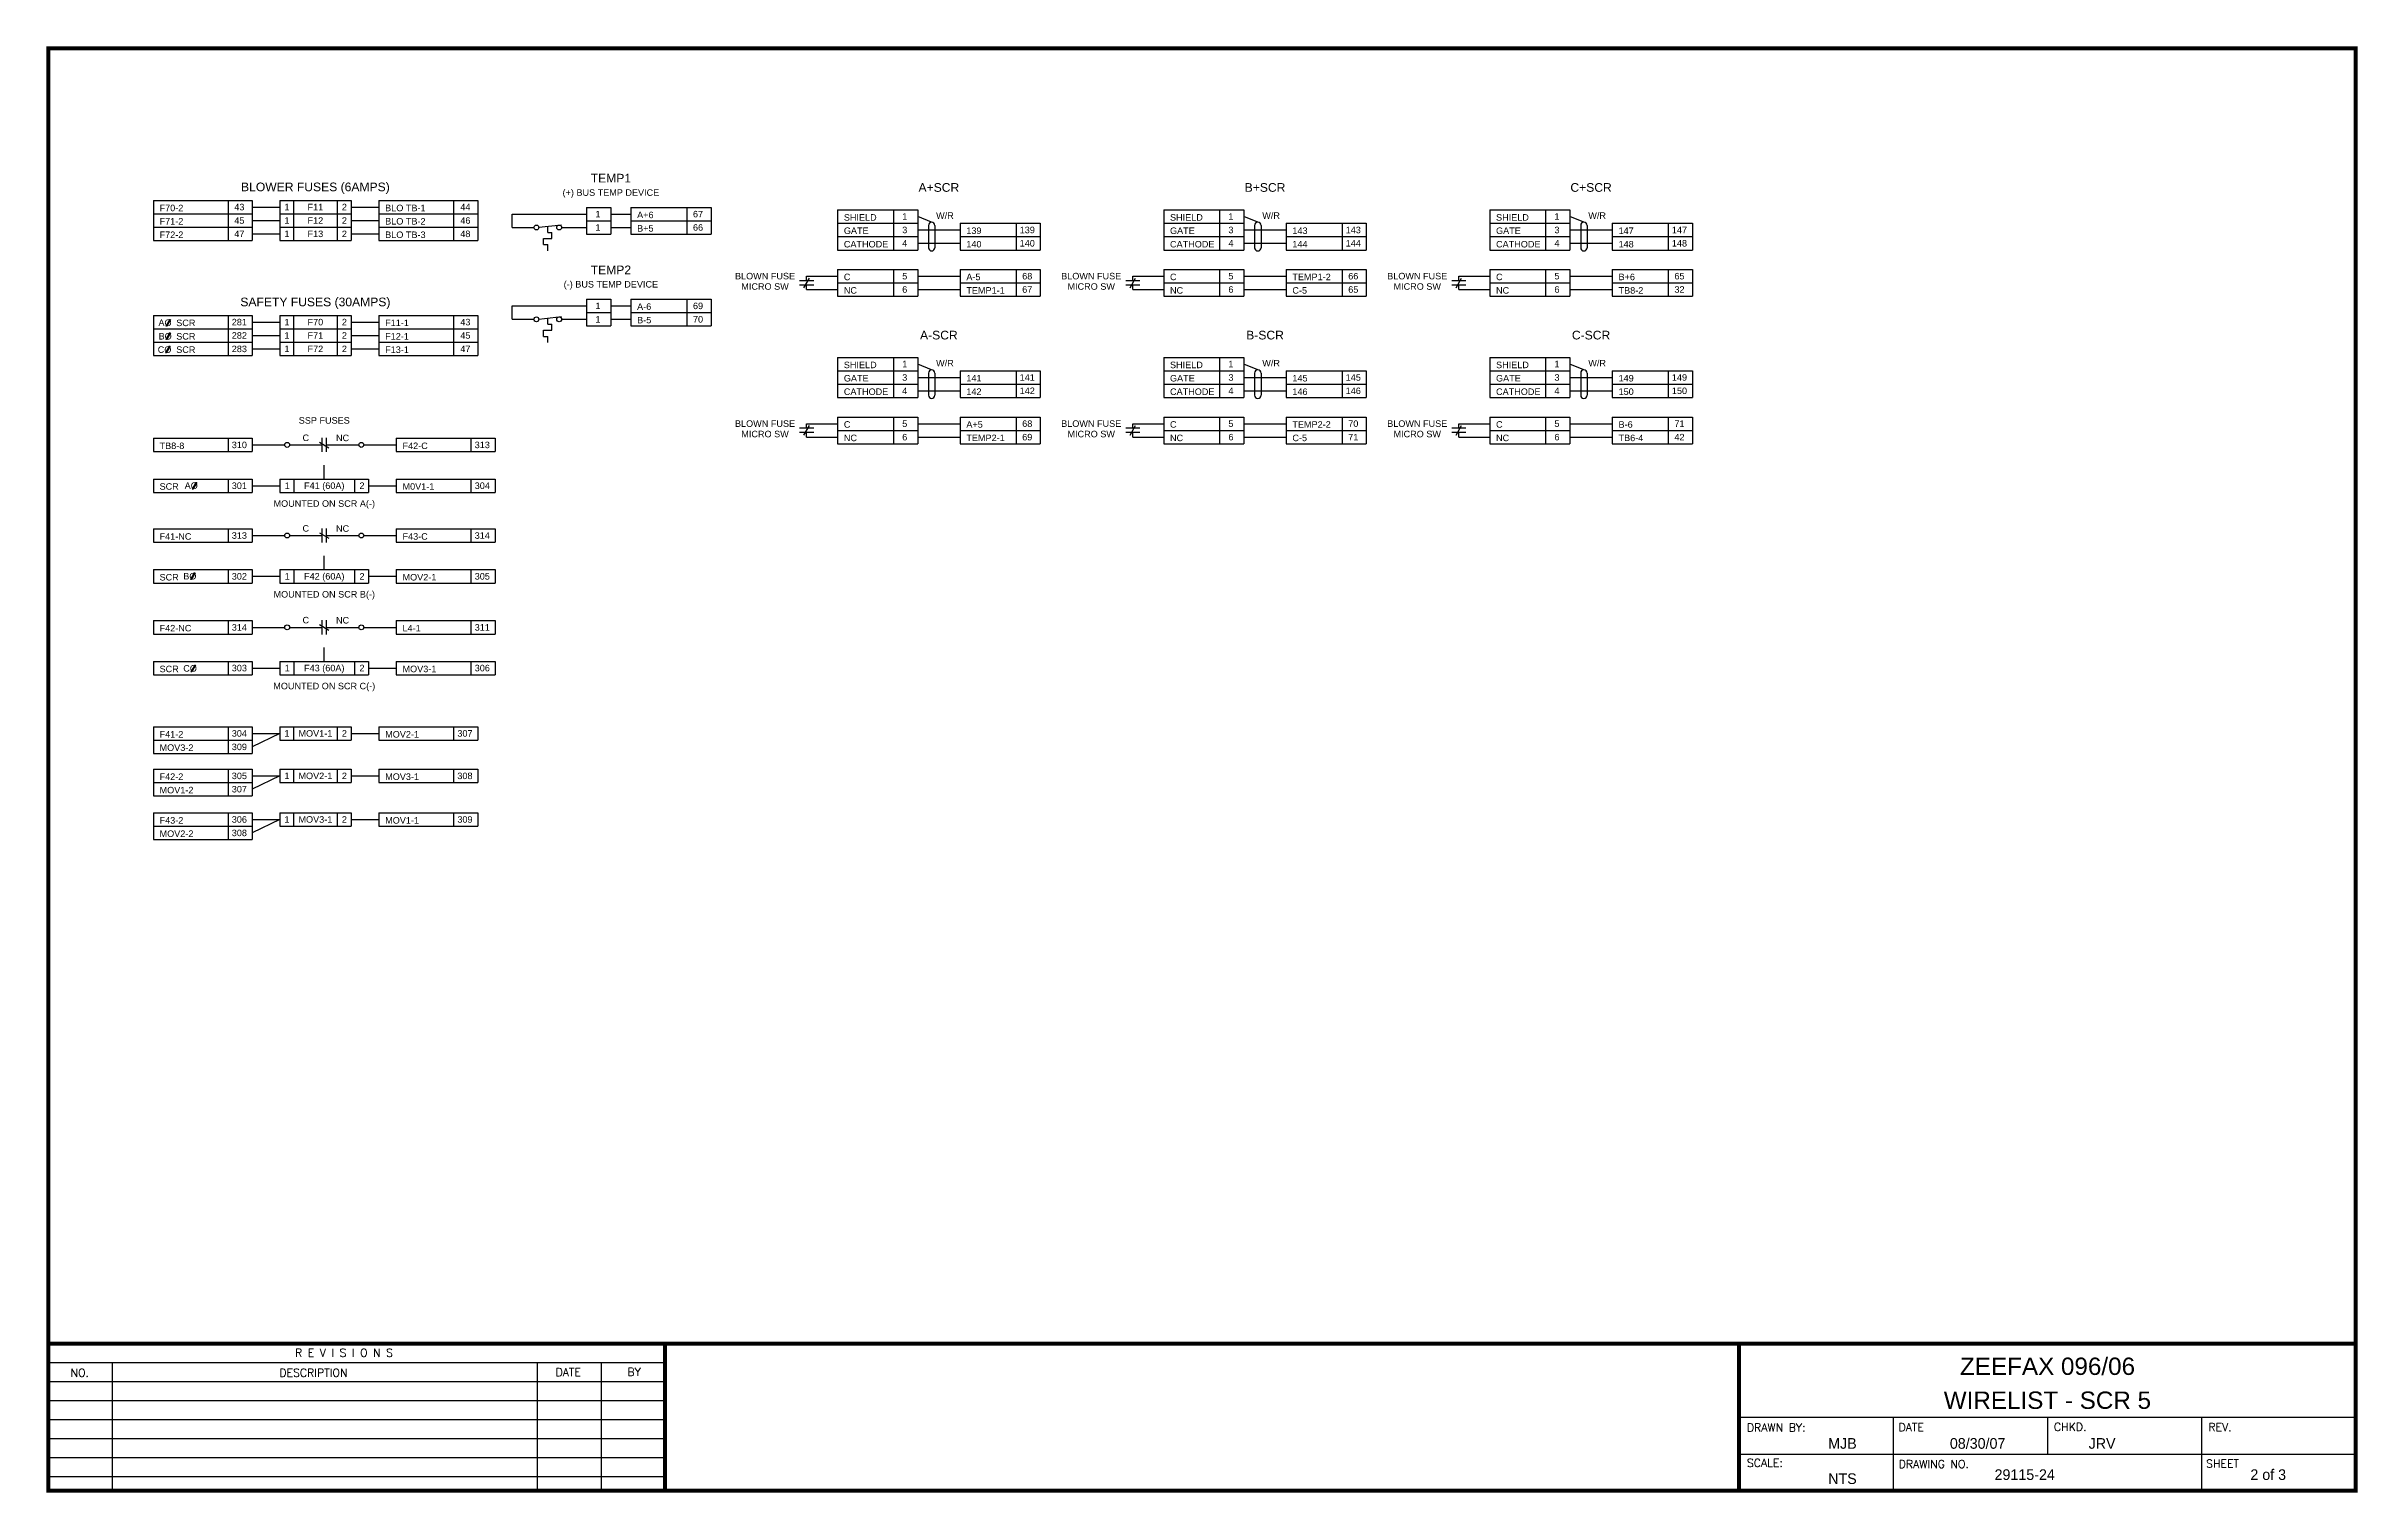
# Model space of a CAD drawing. Extents: x 1.8 to 18.5, y -1.9 to 8.5.
import ezdxf
from ezdxf.enums import TextEntityAlignment as Align

# ---------------------------------------------------------------- set-up
doc = ezdxf.new("R2010")
doc.units = 0
doc.header["$MEASUREMENT"] = 0
doc.linetypes.add('DASHED2', pattern=[0.375, 0.25, -0.125])
doc.layers.get('0').update_dxf_attribs({"linetype": 'CONTINUOUS'})
doc.layers.add('DRAWING', color=7, linetype='CONTINUOUS')
doc.styles.add('A1', font='A1.shx')
doc.styles.add('ROMAND', font='ROMAND.shx')
doc.styles.get("Standard").update_dxf_attribs({"font": 'ARIAL.TTF'})

# ---------------------------------------------------------------- blocks, each defined once
blk = doc.blocks.new('B_phase')
h = blk.add_hatch(color=256)
h.paths.add_polyline_path([(0.094, -0.031), (0.101, -0.031), (0.139, 0.033), (0.131, 0.033)], flags=16)
h.paths.add_polyline_path([(0.01, -0.048), (0.158, -0.048), (0.158, 0.049), (0.01, 0.049)], flags=9)
for p, q in [((0.131, 0.033), (0.094, -0.031)), ((0.139, 0.033), (0.101, -0.031)), ((0.131, 0.033), (0.139, 0.033)), ((0.101, -0.031), (0.094, -0.031))]:
    blk.add_line(p, q)
blk.add_text('BO', height=0.0625).set_placement((0.025, -0.03))
blk = doc.blocks.new('C_phase')
h = blk.add_hatch(color=256)
h.paths.add_polyline_path([(0.099, -0.026), (0.107, -0.026), (0.144, 0.038), (0.136, 0.038)], flags=16)
h.paths.add_polyline_path([(0.013, -0.043), (0.168, -0.043), (0.168, 0.054), (0.013, 0.054)], flags=9)
for p, q in [((0.136, 0.038), (0.099, -0.026)), ((0.144, 0.038), (0.107, -0.026)), ((0.136, 0.038), (0.144, 0.038)), ((0.107, -0.026), (0.099, -0.026))]:
    blk.add_line(p, q)
blk.add_text('CO', height=0.0625).set_placement((0.025, -0.025))
blk = doc.blocks.new('A_phase')
h = blk.add_hatch(color=256)
h.paths.add_polyline_path([(0.1, -0.033), (0.108, -0.033), (0.145, 0.031), (0.137, 0.031)], flags=16)
h.paths.add_polyline_path([(0.01, -0.05), (0.165, -0.05), (0.165, 0.047), (0.01, 0.047)], flags=9)
for p, q in [((0.137, 0.031), (0.1, -0.033)), ((0.145, 0.031), (0.108, -0.033)), ((0.137, 0.031), (0.145, 0.031)), ((0.108, -0.033), (0.1, -0.033))]:
    blk.add_line(p, q)
blk.add_text('AO', height=0.0625).set_placement((0.029, -0.032))
blk = doc.blocks.new('N_C_contact')
for p, q in [((0.051, 0.031), (-0.051, 0.031)), ((0.051, 0), (-0.051, 0)), ((-0.02, -0.019), (0.02, 0.05))]:
    blk.add_line(p, q)

msp = doc.modelspace()

# ---------------------------------------------------------------- linework, layer by layer
at = {"color": 7}
for p, q in [((1.823, -0.861), (1.823, -1.922)), ((1.823, -0.998), (6.269, -0.998)), ((2.284, -0.998), (2.284, -1.922)), ((5.347, -0.998), (5.347, -1.922)), ((5.808, -0.998), (5.808, -1.922)), ((1.823, -1.135), (6.269, -1.135)), ((1.823, -1.272), (6.269, -1.272)), ((1.823, -1.409), (6.269, -1.409)), ((14.01, -1.391), (18.456, -1.391)), ((15.122, -1.391), (15.122, -1.922)), ((16.233, -1.391), (16.233, -1.657)), ((17.344, -1.391), (17.344, -1.922)), ((1.823, -1.546), (6.269, -1.546)), ((14.01, -1.657), (18.456, -1.657)), ((1.823, -1.683), (6.269, -1.683)), ((1.823, -1.82), (6.269, -1.82))]:
    msp.add_line(p, q, dxfattribs=at)
at = {"color": 7, "const_width": 0.0288}
msp.add_lwpolyline([(18.456, -1.922), (18.456, 8.474), (1.823, 8.474), (1.823, -1.922)], close=True, dxfattribs=at)
for points in [[(1.823, -0.861), (18.456, -0.861)], [(6.269, -0.861), (6.269, -1.922)], [(14.01, -1.922), (14.01, -0.861)]]:
    msp.add_lwpolyline(points, dxfattribs=at)
at = {"layer": 'DRAWING', "color": 7}
for p, q in [((2.581, 7.377), (3.294, 7.377)), ((2.581, 7.377), (2.581, 7.087)), ((3.12, 7.377), (3.12, 7.087)), ((3.294, 7.377), (3.294, 7.087)), ((3.492, 7.377), (4.006, 7.377)), ((3.492, 7.377), (3.492, 7.087)), ((3.592, 7.377), (3.592, 7.087)), ((3.905, 7.377), (3.905, 7.087)), ((4.006, 7.377), (4.006, 7.087)), ((4.206, 7.377), (4.92, 7.377)), ((4.206, 7.377), (4.206, 7.087)), ((4.745, 7.377), (4.745, 7.087)), ((4.92, 7.377), (4.92, 7.087)), ((2.581, 7.281), (3.294, 7.281)), ((2.581, 7.184), (3.294, 7.184)), ((3.294, 7.329), (3.492, 7.329)), ((3.294, 7.232), (3.492, 7.232)), ((3.492, 7.281), (4.006, 7.281)), ((3.492, 7.184), (4.006, 7.184)), ((4.006, 7.329), (4.206, 7.329)), ((4.006, 7.232), (4.206, 7.232)), ((4.206, 7.281), (4.92, 7.281)), ((4.206, 7.184), (4.92, 7.184)), ((5.167, 7.278), (5.704, 7.278)), ((5.168, 7.182), (5.167, 7.278)), ((5.168, 7.182), (5.324, 7.182)), ((5.36, 7.183), (5.524, 7.201)), ((5.424, 7.146), (5.424, 7.19)), ((5.524, 7.182), (5.704, 7.182)), ((5.704, 7.326), (5.879, 7.326)), ((5.704, 7.326), (5.704, 7.133)), ((5.704, 7.23), (5.879, 7.23)), ((5.879, 7.326), (5.879, 7.133)), ((5.879, 7.278), (6.023, 7.278)), ((5.879, 7.182), (6.023, 7.182)), ((6.023, 7.326), (6.601, 7.326)), ((6.023, 7.326), (6.023, 7.133)), ((6.023, 7.23), (6.601, 7.23)), ((6.426, 7.326), (6.426, 7.133)), ((6.601, 7.326), (6.601, 7.133)), ((7.513, 7.309), (7.513, 7.019)), ((7.513, 7.309), (8.091, 7.309)), ((7.513, 7.213), (8.091, 7.213)), ((7.916, 7.309), (7.916, 7.019)), ((8.091, 7.309), (8.091, 7.019)), ((8.191, 7.219), (8.091, 7.261)), ((8.091, 7.164), (8.396, 7.164)), ((8.168, 7.196), (8.168, 7.036)), ((8.214, 7.196), (8.214, 7.036)), ((8.396, 7.213), (8.973, 7.213)), ((8.396, 7.213), (8.396, 7.019)), ((8.799, 7.213), (8.799, 7.019)), ((8.973, 7.213), (8.973, 7.019)), ((9.864, 7.309), (9.864, 7.019)), ((9.864, 7.309), (10.441, 7.309)), ((9.864, 7.213), (10.441, 7.213)), ((10.266, 7.309), (10.266, 7.019)), ((10.441, 7.309), (10.441, 7.019)), ((10.542, 7.219), (10.441, 7.261)), ((10.441, 7.164), (10.746, 7.164)), ((10.519, 7.196), (10.519, 7.036)), ((10.565, 7.196), (10.565, 7.036)), ((10.746, 7.213), (10.746, 7.019)), ((10.746, 7.213), (11.324, 7.213)), ((11.149, 7.213), (11.149, 7.019)), ((11.324, 7.213), (11.324, 7.019)), ((12.214, 7.309), (12.214, 7.019)), ((12.214, 7.309), (12.791, 7.309)), ((12.214, 7.213), (12.791, 7.213)), ((12.616, 7.309), (12.616, 7.019)), ((12.791, 7.309), (12.791, 7.019)), ((12.892, 7.219), (12.791, 7.261)), ((12.791, 7.164), (13.097, 7.164)), ((12.869, 7.196), (12.869, 7.036)), ((12.915, 7.196), (12.915, 7.036)), ((13.097, 7.213), (13.097, 7.019)), ((13.097, 7.213), (13.674, 7.213)), ((13.499, 7.213), (13.499, 7.019)), ((13.674, 7.213), (13.674, 7.019)), ((2.581, 7.087), (3.294, 7.087)), ((3.294, 7.136), (3.492, 7.136)), ((3.492, 7.087), (4.006, 7.087)), ((4.006, 7.136), (4.206, 7.136)), ((4.206, 7.087), (4.92, 7.087)), ((5.394, 7.102), (5.454, 7.102)), ((5.394, 7.058), (5.394, 7.102)), ((5.394, 7.058), (5.424, 7.058)), ((5.424, 7.146), (5.454, 7.146)), ((5.424, 7.014), (5.424, 7.058)), ((5.454, 7.102), (5.454, 7.146)), ((5.704, 7.133), (5.879, 7.133)), ((6.023, 7.133), (6.601, 7.133)), ((7.513, 7.116), (8.091, 7.116)), ((7.513, 7.019), (8.091, 7.019)), ((8.091, 7.068), (8.396, 7.068)), ((8.396, 7.116), (8.973, 7.116)), ((8.396, 7.019), (8.973, 7.019)), ((9.864, 7.116), (10.441, 7.116)), ((9.864, 7.019), (10.441, 7.019)), ((10.441, 7.068), (10.746, 7.068)), ((10.746, 7.116), (11.324, 7.116)), ((10.746, 7.019), (11.324, 7.019)), ((12.214, 7.116), (12.791, 7.116)), ((12.214, 7.019), (12.791, 7.019)), ((12.791, 7.068), (13.097, 7.068)), ((13.097, 7.116), (13.674, 7.116)), ((13.097, 7.019), (13.674, 7.019)), ((7.29, 6.831), (7.513, 6.831)), ((7.29, 6.798), (7.29, 6.831)), ((7.513, 6.879), (8.091, 6.879)), ((7.513, 6.879), (7.513, 6.686)), ((7.916, 6.879), (7.916, 6.686)), ((8.091, 6.879), (8.091, 6.686)), ((8.091, 6.831), (8.396, 6.831)), ((8.396, 6.879), (8.973, 6.879)), ((8.396, 6.879), (8.396, 6.686)), ((8.799, 6.879), (8.799, 6.686)), ((8.973, 6.879), (8.973, 6.686)), ((9.641, 6.831), (9.864, 6.831)), ((9.641, 6.798), (9.641, 6.831)), ((9.864, 6.879), (10.441, 6.879)), ((9.864, 6.879), (9.864, 6.686)), ((10.266, 6.879), (10.266, 6.686)), ((10.441, 6.879), (10.441, 6.686)), ((10.441, 6.831), (10.746, 6.831)), ((10.746, 6.879), (11.324, 6.879)), ((10.746, 6.879), (10.746, 6.686)), ((11.149, 6.879), (11.149, 6.686)), ((11.324, 6.879), (11.324, 6.686)), ((11.991, 6.831), (12.214, 6.831)), ((11.991, 6.798), (11.991, 6.831)), ((12.214, 6.879), (12.791, 6.879)), ((12.214, 6.879), (12.214, 6.686)), ((12.616, 6.879), (12.616, 6.686)), ((12.791, 6.879), (12.791, 6.686)), ((12.791, 6.831), (13.097, 6.831)), ((13.097, 6.879), (13.674, 6.879)), ((13.097, 6.879), (13.097, 6.686)), ((13.499, 6.879), (13.499, 6.686)), ((13.674, 6.879), (13.674, 6.686)), ((5.704, 6.665), (5.879, 6.665)), ((5.704, 6.665), (5.704, 6.472)), ((5.879, 6.665), (5.879, 6.472)), ((6.023, 6.665), (6.601, 6.665)), ((6.023, 6.665), (6.023, 6.472)), ((6.426, 6.665), (6.426, 6.472)), ((6.601, 6.665), (6.601, 6.472)), ((7.29, 6.735), (7.29, 6.767)), ((7.29, 6.735), (7.513, 6.735)), ((7.513, 6.783), (8.091, 6.783)), ((7.513, 6.686), (8.091, 6.686)), ((8.091, 6.735), (8.396, 6.735)), ((8.396, 6.783), (8.973, 6.783)), ((8.396, 6.686), (8.973, 6.686)), ((9.641, 6.735), (9.641, 6.767)), ((9.641, 6.735), (9.864, 6.735)), ((9.864, 6.783), (10.441, 6.783)), ((9.864, 6.686), (10.441, 6.686)), ((10.441, 6.735), (10.746, 6.735)), ((10.746, 6.783), (11.324, 6.783)), ((10.746, 6.686), (11.324, 6.686)), ((11.991, 6.735), (11.991, 6.767)), ((11.991, 6.735), (12.214, 6.735)), ((12.214, 6.783), (12.791, 6.783)), ((12.214, 6.686), (12.791, 6.686)), ((12.791, 6.735), (13.097, 6.735)), ((13.097, 6.783), (13.674, 6.783)), ((13.097, 6.686), (13.674, 6.686)), ((2.581, 6.548), (3.294, 6.548)), ((2.581, 6.548), (2.581, 6.259)), ((3.12, 6.548), (3.12, 6.259)), ((3.294, 6.548), (3.294, 6.259)), ((3.294, 6.5), (3.492, 6.5)), ((3.492, 6.548), (4.006, 6.548)), ((3.492, 6.548), (3.492, 6.259)), ((3.592, 6.548), (3.592, 6.259)), ((3.905, 6.548), (3.905, 6.259)), ((4.006, 6.548), (4.006, 6.259)), ((4.006, 6.5), (4.206, 6.5)), ((4.206, 6.548), (4.92, 6.548)), ((4.206, 6.548), (4.206, 6.259)), ((4.745, 6.548), (4.745, 6.259)), ((4.92, 6.548), (4.92, 6.259)), ((5.167, 6.617), (5.704, 6.617)), ((5.168, 6.52), (5.167, 6.617)), ((5.168, 6.52), (5.324, 6.52)), ((5.36, 6.522), (5.524, 6.54)), ((5.424, 6.485), (5.424, 6.529)), ((5.524, 6.52), (5.704, 6.52)), ((5.704, 6.569), (5.879, 6.569)), ((5.879, 6.617), (6.023, 6.617)), ((5.879, 6.52), (6.023, 6.52)), ((6.023, 6.569), (6.601, 6.569)), ((2.581, 6.452), (3.294, 6.452)), ((2.581, 6.355), (3.294, 6.355)), ((3.294, 6.404), (3.492, 6.404)), ((3.492, 6.452), (4.006, 6.452)), ((3.492, 6.355), (4.006, 6.355)), ((4.006, 6.404), (4.206, 6.404)), ((4.206, 6.452), (4.92, 6.452)), ((4.206, 6.355), (4.92, 6.355)), ((5.394, 6.397), (5.394, 6.441)), ((5.394, 6.441), (5.454, 6.441)), ((5.394, 6.397), (5.424, 6.397)), ((5.424, 6.485), (5.454, 6.485)), ((5.424, 6.353), (5.424, 6.397)), ((5.454, 6.441), (5.454, 6.485)), ((5.704, 6.472), (5.879, 6.472)), ((6.023, 6.472), (6.601, 6.472)), ((2.581, 6.259), (3.294, 6.259)), ((3.294, 6.307), (3.492, 6.307)), ((3.492, 6.259), (4.006, 6.259)), ((4.006, 6.307), (4.206, 6.307)), ((4.206, 6.259), (4.92, 6.259)), ((7.513, 6.246), (7.513, 5.956)), ((7.513, 6.246), (8.091, 6.246)), ((7.916, 6.246), (7.916, 5.956)), ((8.091, 6.246), (8.091, 5.956)), ((8.191, 6.156), (8.091, 6.198)), ((9.864, 6.246), (9.864, 5.956)), ((9.864, 6.246), (10.441, 6.246)), ((10.266, 6.246), (10.266, 5.956)), ((10.441, 6.246), (10.441, 5.956)), ((10.542, 6.156), (10.441, 6.198)), ((12.214, 6.246), (12.791, 6.246)), ((12.214, 6.246), (12.214, 5.956)), ((12.616, 6.246), (12.616, 5.956)), ((12.791, 6.246), (12.791, 5.956)), ((12.892, 6.156), (12.791, 6.198)), ((7.513, 6.149), (8.091, 6.149)), ((7.513, 6.053), (8.091, 6.053)), ((8.091, 6.101), (8.396, 6.101)), ((8.091, 6.005), (8.396, 6.005)), ((8.168, 6.133), (8.168, 5.973)), ((8.214, 6.133), (8.214, 5.973)), ((8.396, 6.149), (8.973, 6.149)), ((8.396, 6.149), (8.396, 5.956)), ((8.396, 6.053), (8.973, 6.053)), ((8.799, 6.149), (8.799, 5.956)), ((8.973, 6.149), (8.973, 5.956)), ((9.864, 6.149), (10.441, 6.149)), ((9.864, 6.053), (10.441, 6.053)), ((10.441, 6.101), (10.746, 6.101)), ((10.441, 6.005), (10.746, 6.005)), ((10.519, 6.133), (10.519, 5.973)), ((10.565, 6.133), (10.565, 5.973)), ((10.746, 6.149), (11.324, 6.149)), ((10.746, 6.149), (10.746, 5.956)), ((10.746, 6.053), (11.324, 6.053)), ((11.149, 6.149), (11.149, 5.956)), ((11.324, 6.149), (11.324, 5.956)), ((12.214, 6.149), (12.791, 6.149)), ((12.214, 6.053), (12.791, 6.053)), ((12.791, 6.101), (13.097, 6.101)), ((12.791, 6.005), (13.097, 6.005)), ((12.869, 6.133), (12.869, 5.973)), ((12.915, 6.133), (12.915, 5.973)), ((13.097, 6.149), (13.674, 6.149)), ((13.097, 6.149), (13.097, 5.956)), ((13.097, 6.053), (13.674, 6.053)), ((13.499, 6.149), (13.499, 5.956)), ((13.674, 6.149), (13.674, 5.956)), ((7.513, 5.956), (8.091, 5.956)), ((8.396, 5.956), (8.973, 5.956)), ((9.864, 5.956), (10.441, 5.956)), ((10.746, 5.956), (11.324, 5.956)), ((12.214, 5.956), (12.791, 5.956)), ((13.097, 5.956), (13.674, 5.956)), ((7.29, 5.768), (7.513, 5.768)), ((7.29, 5.735), (7.29, 5.768)), ((7.29, 5.671), (7.29, 5.704)), ((7.29, 5.671), (7.513, 5.671)), ((7.513, 5.816), (8.091, 5.816)), ((7.513, 5.816), (7.513, 5.623)), ((7.513, 5.72), (8.091, 5.72)), ((7.916, 5.816), (7.916, 5.623)), ((8.091, 5.816), (8.091, 5.623)), ((8.091, 5.768), (8.396, 5.768)), ((8.091, 5.671), (8.396, 5.671)), ((8.396, 5.816), (8.973, 5.816)), ((8.396, 5.816), (8.396, 5.623)), ((8.396, 5.72), (8.973, 5.72)), ((8.799, 5.816), (8.799, 5.623)), ((8.973, 5.816), (8.973, 5.623)), ((9.641, 5.768), (9.864, 5.768)), ((9.641, 5.735), (9.641, 5.768)), ((9.641, 5.671), (9.641, 5.704)), ((9.641, 5.671), (9.864, 5.671)), ((9.864, 5.816), (9.864, 5.623)), ((9.864, 5.816), (10.441, 5.816)), ((9.864, 5.72), (10.441, 5.72)), ((10.266, 5.816), (10.266, 5.623)), ((10.441, 5.816), (10.441, 5.623)), ((10.441, 5.768), (10.746, 5.768)), ((10.441, 5.671), (10.746, 5.671)), ((10.746, 5.816), (11.324, 5.816)), ((10.746, 5.816), (10.746, 5.623)), ((10.746, 5.72), (11.324, 5.72)), ((11.149, 5.816), (11.149, 5.623)), ((11.324, 5.816), (11.324, 5.623)), ((11.991, 5.768), (12.214, 5.768)), ((11.991, 5.735), (11.991, 5.768)), ((11.991, 5.671), (11.991, 5.704)), ((11.991, 5.671), (12.214, 5.671)), ((12.214, 5.816), (12.791, 5.816)), ((12.214, 5.816), (12.214, 5.623)), ((12.214, 5.72), (12.791, 5.72)), ((12.616, 5.816), (12.616, 5.623)), ((12.791, 5.816), (12.791, 5.623)), ((12.791, 5.768), (13.097, 5.768)), ((12.791, 5.671), (13.097, 5.671)), ((13.097, 5.816), (13.097, 5.623)), ((13.097, 5.816), (13.674, 5.816)), ((13.097, 5.72), (13.674, 5.72)), ((13.499, 5.816), (13.499, 5.623)), ((13.674, 5.816), (13.674, 5.623)), ((2.581, 5.663), (3.294, 5.663)), ((2.581, 5.663), (2.581, 5.567)), ((2.581, 5.567), (3.294, 5.567)), ((3.12, 5.663), (3.12, 5.567)), ((3.294, 5.663), (3.294, 5.567)), ((3.294, 5.615), (3.528, 5.615)), ((3.563, 5.615), (3.797, 5.615)), ((3.829, 5.615), (4.062, 5.615)), ((4.098, 5.615), (4.331, 5.615)), ((4.331, 5.663), (5.045, 5.663)), ((4.331, 5.663), (4.331, 5.567)), ((4.331, 5.567), (5.045, 5.567)), ((4.87, 5.663), (4.87, 5.567)), ((5.045, 5.663), (5.045, 5.567)), ((7.513, 5.623), (8.091, 5.623)), ((8.396, 5.623), (8.973, 5.623)), ((9.864, 5.623), (10.441, 5.623)), ((10.746, 5.623), (11.324, 5.623)), ((12.214, 5.623), (12.791, 5.623)), ((13.097, 5.623), (13.674, 5.623)), ((2.581, 5.369), (3.294, 5.369)), ((2.581, 5.369), (2.581, 5.273)), ((3.12, 5.369), (3.12, 5.273)), ((3.294, 5.369), (3.294, 5.273)), ((3.493, 5.369), (4.133, 5.369)), ((3.493, 5.369), (3.493, 5.273)), ((3.594, 5.369), (3.594, 5.273)), ((4.032, 5.369), (4.032, 5.273)), ((4.133, 5.369), (4.133, 5.273)), ((4.331, 5.369), (5.045, 5.369)), ((4.331, 5.369), (4.331, 5.273)), ((4.87, 5.369), (4.87, 5.273)), ((5.045, 5.369), (5.045, 5.273)), ((2.581, 5.273), (3.294, 5.273)), ((3.294, 5.321), (3.493, 5.321)), ((3.493, 5.273), (4.133, 5.273)), ((4.133, 5.321), (4.331, 5.321)), ((4.331, 5.273), (5.045, 5.273)), ((2.581, 5.01), (3.294, 5.01)), ((2.581, 5.01), (2.581, 4.913)), ((3.12, 5.01), (3.12, 4.913)), ((3.294, 5.01), (3.294, 4.913)), ((4.331, 5.01), (5.045, 5.01)), ((4.331, 5.01), (4.331, 4.913)), ((4.87, 5.01), (4.87, 4.913)), ((5.045, 5.01), (5.045, 4.913)), ((2.581, 4.913), (3.294, 4.913)), ((3.294, 4.962), (3.528, 4.962)), ((3.563, 4.962), (3.797, 4.962)), ((3.829, 4.962), (4.062, 4.962)), ((4.098, 4.962), (4.331, 4.962)), ((4.331, 4.913), (5.045, 4.913)), ((2.581, 4.716), (3.294, 4.716)), ((2.581, 4.716), (2.581, 4.619)), ((3.12, 4.716), (3.12, 4.619)), ((3.294, 4.716), (3.294, 4.619)), ((3.294, 4.668), (3.493, 4.668)), ((3.493, 4.716), (4.133, 4.716)), ((3.493, 4.716), (3.493, 4.619)), ((3.594, 4.716), (3.594, 4.619)), ((4.032, 4.716), (4.032, 4.619)), ((4.133, 4.716), (4.133, 4.619)), ((4.133, 4.668), (4.331, 4.668)), ((4.331, 4.716), (5.045, 4.716)), ((4.331, 4.716), (4.331, 4.619)), ((4.87, 4.716), (4.87, 4.619)), ((5.045, 4.716), (5.045, 4.619)), ((2.581, 4.619), (3.294, 4.619)), ((3.493, 4.619), (4.133, 4.619)), ((4.331, 4.619), (5.045, 4.619)), ((2.581, 4.349), (3.294, 4.349)), ((2.581, 4.349), (2.581, 4.252)), ((3.12, 4.349), (3.12, 4.252)), ((3.294, 4.349), (3.294, 4.252)), ((4.331, 4.349), (5.045, 4.349)), ((4.331, 4.349), (4.331, 4.252)), ((4.87, 4.349), (4.87, 4.252)), ((5.045, 4.349), (5.045, 4.252)), ((2.581, 4.252), (3.294, 4.252)), ((3.294, 4.3), (3.528, 4.3)), ((3.563, 4.3), (3.797, 4.3)), ((3.829, 4.3), (4.062, 4.3)), ((4.098, 4.3), (4.331, 4.3)), ((4.331, 4.252), (5.045, 4.252)), ((2.581, 4.055), (3.294, 4.055)), ((2.581, 4.055), (2.581, 3.958)), ((3.12, 4.055), (3.12, 3.958)), ((3.294, 4.055), (3.294, 3.958)), ((3.294, 4.007), (3.493, 4.007)), ((3.493, 4.055), (4.133, 4.055)), ((3.493, 4.055), (3.493, 3.958)), ((3.594, 4.055), (3.594, 3.958)), ((4.032, 4.055), (4.032, 3.958)), ((4.133, 4.055), (4.133, 3.958)), ((4.133, 4.007), (4.331, 4.007)), ((4.331, 4.055), (5.045, 4.055)), ((4.331, 4.055), (4.331, 3.958)), ((4.87, 4.055), (4.87, 3.958)), ((5.045, 4.055), (5.045, 3.958)), ((2.581, 3.958), (3.294, 3.958)), ((3.493, 3.958), (4.133, 3.958)), ((4.331, 3.958), (5.045, 3.958)), ((2.581, 3.584), (3.294, 3.584)), ((2.581, 3.584), (2.581, 3.391)), ((3.12, 3.584), (3.12, 3.391)), ((3.294, 3.584), (3.294, 3.391)), ((3.492, 3.536), (3.294, 3.439)), ((3.294, 3.536), (3.492, 3.536)), ((3.492, 3.584), (4.006, 3.584)), ((3.492, 3.584), (3.492, 3.487)), ((3.592, 3.584), (3.592, 3.487)), ((3.905, 3.584), (3.905, 3.487)), ((4.006, 3.584), (4.006, 3.487)), ((4.006, 3.536), (4.206, 3.536)), ((4.206, 3.584), (4.92, 3.584)), ((4.206, 3.584), (4.206, 3.487)), ((4.745, 3.584), (4.745, 3.487)), ((4.92, 3.584), (4.92, 3.487)), ((2.581, 3.487), (3.294, 3.487)), ((2.581, 3.391), (3.294, 3.391)), ((3.492, 3.487), (4.006, 3.487)), ((4.206, 3.487), (4.92, 3.487)), ((2.581, 3.278), (3.294, 3.278)), ((2.581, 3.278), (2.581, 3.085)), ((2.581, 3.182), (3.294, 3.182)), ((3.12, 3.278), (3.12, 3.085)), ((3.294, 3.278), (3.294, 3.085)), ((3.294, 3.23), (3.492, 3.23)), ((3.492, 3.23), (3.294, 3.134)), ((3.492, 3.278), (4.006, 3.278)), ((3.492, 3.278), (3.492, 3.182)), ((3.492, 3.182), (4.006, 3.182)), ((3.592, 3.278), (3.592, 3.182)), ((3.905, 3.278), (3.905, 3.182)), ((4.006, 3.278), (4.006, 3.182)), ((4.006, 3.23), (4.206, 3.23)), ((4.206, 3.278), (4.92, 3.278)), ((4.206, 3.278), (4.206, 3.182)), ((4.206, 3.182), (4.92, 3.182)), ((4.745, 3.278), (4.745, 3.182)), ((4.92, 3.278), (4.92, 3.182)), ((2.581, 3.085), (3.294, 3.085)), ((2.581, 2.964), (3.294, 2.964)), ((2.581, 2.964), (2.581, 2.771)), ((2.581, 2.868), (3.294, 2.868)), ((3.12, 2.964), (3.12, 2.771)), ((3.294, 2.964), (3.294, 2.771)), ((3.492, 2.916), (3.294, 2.819)), ((3.294, 2.916), (3.492, 2.916)), ((3.492, 2.964), (3.492, 2.868)), ((3.492, 2.964), (4.006, 2.964)), ((3.492, 2.868), (4.006, 2.868)), ((3.592, 2.964), (3.592, 2.868)), ((3.905, 2.964), (3.905, 2.868)), ((4.006, 2.964), (4.006, 2.868)), ((4.006, 2.916), (4.206, 2.916)), ((4.206, 2.964), (4.92, 2.964)), ((4.206, 2.964), (4.206, 2.868)), ((4.206, 2.868), (4.92, 2.868)), ((4.745, 2.964), (4.745, 2.868)), ((4.92, 2.964), (4.92, 2.868)), ((2.581, 2.771), (3.294, 2.771))]:
    msp.add_line(p, q, dxfattribs=at)
at = {"layer": 'DRAWING', "color": 7, "linetype": 'DASHED2', "ltscale": 0.1875}
for p, q in [((3.813, 5.369), (3.813, 5.564)), ((3.813, 4.716), (3.813, 4.911)), ((3.813, 4.055), (3.813, 4.25))]:
    msp.add_line(p, q, dxfattribs=at)
at = {"layer": 'DRAWING', "color": 7}
for centre in [(5.342, 7.182), (5.506, 7.182), (5.342, 6.52), (5.506, 6.52), (3.546, 5.615), (4.08, 5.615), (3.546, 4.962), (4.08, 4.962), (3.546, 4.3), (4.08, 4.3)]:
    msp.add_circle(centre, 0.0176, dxfattribs=at)
for centre, start, end in [((8.191, 7.196), 0, 180), ((10.542, 7.196), 0, 180), ((12.892, 7.196), 0, 180), ((8.191, 7.036), 180, 0), ((10.542, 7.036), 180, 0), ((12.892, 7.036), 180, 0), ((8.191, 6.133), 0, 180), ((10.542, 6.133), 0, 180), ((12.892, 6.133), 0, 180), ((8.191, 5.973), 180, 0), ((10.542, 5.973), 180, 0), ((12.892, 5.973), 180, 0)]:
    msp.add_arc(centre, 0.0231, start, end, dxfattribs=at)

# ---------------------------------------------------------------- block references
for p in [(7.29, 6.767), (9.641, 6.767), (11.991, 6.767), (7.29, 5.704), (9.641, 5.704), (11.991, 5.704)]:
    msp.add_blockref('N_C_contact', p, dxfattribs=at)
at = {"layer": 'DRAWING', "color": 7, "xscale": 0.75, "yscale": 0.75, "zscale": 0.75}
for name, p in [('A_phase', (2.596, 6.496)), ('C_phase', (2.594, 6.297)), ('B_phase', (2.6, 6.397)), ('A_phase', (2.785, 5.322)), ('B_phase', (2.778, 4.668)), ('C_phase', (2.778, 4))]:
    msp.add_blockref(name, p, dxfattribs=at)
at = {"layer": 'DRAWING', "color": 7, "rotation": 270}
for p in [(3.797, 5.615), (3.797, 4.962), (3.797, 4.3)]:
    msp.add_blockref('N_C_contact', p, dxfattribs=at)

# ---------------------------------------------------------------- texts
at = {"color": 7}
for s, height, style, p in [('R E V I S I O N S', 0.05763, 'ROMAND', (3.602, -0.956)), ('NO.', 0.0576, 'ROMAND', (1.984, -1.1)), ('DESCRIPTION', 0.05763, 'ROMAND', (3.489, -1.1)), ('DATE', 0.0576, 'ROMAND', (5.48, -1.096)), ('BY', 0.0576, 'ROMAND', (5.998, -1.094)), ('DRAWN BY:', 0.0576, 'ROMAND', (14.067, -1.495)), ('DATE', 0.0576, 'ROMAND', (15.16, -1.493)), ('CHKD.', 0.0576, 'ROMAND', (16.28, -1.49)), ('REV.', 0.0576, 'ROMAND', (17.393, -1.492)), ('MJB', 0.0769, 'A1', (14.653, -1.619)), ('08/30/07', 0.0769, 'A1', (15.53, -1.619)), ('JRV', 0.0769, 'A1', (16.53, -1.619)), ('SCALE:', 0.0576, 'ROMAND', (14.067, -1.75)), ('NTS', 0.0769, 'A1', (14.653, -1.873)), ('DRAWING NO.', 0.05763, 'ROMAND', (15.161, -1.758)), ('29115-24', 0.0769, 'A1', (15.852, -1.844)), ('SHEET', 0.0576, 'ROMAND', (17.377, -1.755)), ('2 of 3', 0.0769, 'A1', (17.696, -1.844))]:
    msp.add_text(s, height=height, dxfattribs=dict(at, style=style)).set_placement(p)
at = {"layer": 'DRAWING', "color": 7}
for s, height, p in [('BLOWER FUSES (6AMPS)', 0.0625, (3.749, 7.443)), ('TEMP1', 0.0625, (5.879, 7.506)), ('A+SCR', 0.0625, (8.243, 7.439)), ('B+SCR', 0.0625, (10.594, 7.439)), ('C+SCR', 0.0625, (12.944, 7.439)), ('(+) BUS TEMP DEVICE', 0.04688, (5.879, 7.41)), ('TEMP2', 0.0625, (5.879, 6.845)), ('BLOWN FUSE', 0.0469, (6.99, 6.808)), ('BLOWN FUSE', 0.0469, (9.341, 6.808)), ('BLOWN FUSE', 0.0469, (11.691, 6.808)), ('SAFETY FUSES (30AMPS)', 0.0625, (3.749, 6.614)), ('(-) BUS TEMP DEVICE', 0.04688, (5.879, 6.749)), ('MICRO SW', 0.0469, (6.99, 6.733)), ('MICRO SW', 0.0469, (9.341, 6.733)), ('MICRO SW', 0.0469, (11.691, 6.733)), ('A-SCR', 0.0625, (8.243, 6.375)), ('B-SCR', 0.0625, (10.594, 6.375)), ('C-SCR', 0.0625, (12.944, 6.375)), ('SSP FUSES', 0.0469, (3.813, 5.768)), ('C', 0.0469, (3.68, 5.643)), ('NC', 0.0469, (3.945, 5.642)), ('BLOWN FUSE', 0.0469, (6.99, 5.745)), ('MICRO SW', 0.0469, (6.99, 5.67)), ('BLOWN FUSE', 0.0469, (9.341, 5.745)), ('MICRO SW', 0.0469, (9.341, 5.67)), ('BLOWN FUSE', 0.0469, (11.691, 5.745)), ('MICRO SW', 0.0469, (11.691, 5.67)), ('MOUNTED ON SCR A(-)', 0.04688, (3.813, 5.169)), ('C', 0.0469, (3.68, 4.99)), ('NC', 0.0469, (3.945, 4.989)), ('MOUNTED ON SCR B(-)', 0.04688, (3.813, 4.515)), ('C', 0.0469, (3.68, 4.329)), ('NC', 0.0469, (3.945, 4.328)), ('MOUNTED ON SCR C(-)', 0.04688, (3.813, 3.854))]:
    msp.add_text(s, height=height, dxfattribs=at).set_placement(p, align=Align.CENTER)
for s, p in [('F70-2', (2.626, 7.299)), ('BLO TB-1', (4.252, 7.299)), ('F71-2', (2.626, 7.203)), ('BLO TB-2', (4.252, 7.203)), ('A+6', (6.068, 7.249)), ('B+5', (6.068, 7.152)), ('SHIELD', (7.558, 7.231)), ('GATE', (7.558, 7.135)), ('W/R', (8.223, 7.244)), ('139', (8.441, 7.135)), ('SHIELD', (9.909, 7.231)), ('GATE', (9.909, 7.135)), ('W/R', (10.574, 7.244)), ('143', (10.791, 7.135)), ('SHIELD', (12.259, 7.231)), ('GATE', (12.259, 7.135)), ('W/R', (12.924, 7.244)), ('147', (13.142, 7.135)), ('F72-2', (2.626, 7.106)), ('BLO TB-3', (4.252, 7.106)), ('CATHODE', (7.558, 7.038)), ('140', (8.441, 7.038)), ('CATHODE', (9.909, 7.038)), ('144', (10.791, 7.038)), ('CATHODE', (12.259, 7.038)), ('148', (13.142, 7.038)), ('C', (7.558, 6.802)), ('A-5', (8.441, 6.802)), ('C', (9.909, 6.802)), ('TEMP1-2', (10.791, 6.802)), ('C', (12.259, 6.802)), ('B+6', (13.142, 6.802)), ('NC', (7.558, 6.705)), ('TEMP1-1', (8.441, 6.705)), ('NC', (9.909, 6.705)), ('C-5', (10.791, 6.705)), ('NC', (12.259, 6.705)), ('TB8-2', (13.142, 6.705)), ('SCR', (2.746, 6.471)), ('F11-1', (4.252, 6.471)), ('A-6', (6.068, 6.588)), ('B-5', (6.068, 6.491)), ('SCR', (2.746, 6.374)), ('F12-1', (4.252, 6.374)), ('SCR', (2.746, 6.278)), ('F13-1', (4.252, 6.278)), ('SHIELD', (7.558, 6.168)), ('W/R', (8.223, 6.181)), ('SHIELD', (9.909, 6.168)), ('W/R', (10.574, 6.181)), ('SHIELD', (12.259, 6.168)), ('W/R', (12.924, 6.181)), ('GATE', (7.558, 6.072)), ('CATHODE', (7.558, 5.975)), ('141', (8.441, 6.072)), ('142', (8.441, 5.975)), ('GATE', (9.909, 6.072)), ('CATHODE', (9.909, 5.975)), ('145', (10.791, 6.072)), ('146', (10.791, 5.975)), ('GATE', (12.259, 6.072)), ('CATHODE', (12.259, 5.975)), ('149', (13.142, 6.072)), ('150', (13.142, 5.975)), ('C', (7.558, 5.739)), ('NC', (7.558, 5.642)), ('A+5', (8.441, 5.739)), ('TEMP2-1', (8.441, 5.642)), ('C', (9.909, 5.739)), ('NC', (9.909, 5.642)), ('TEMP2-2', (10.791, 5.739)), ('C-5', (10.791, 5.642)), ('C', (12.259, 5.739)), ('NC', (12.259, 5.642)), ('TB6-4', (13.142, 5.642)), ('B-6', (13.142, 5.739)), ('TB8-8', (2.626, 5.585)), ('F42-C', (4.377, 5.585)), ('SCR', (2.626, 5.292)), ('M0V1-1', (4.377, 5.292)), ('F41-NC', (2.626, 4.932)), ('F43-C', (4.377, 4.932)), ('SCR', (2.626, 4.638)), ('MOV2-1', (4.377, 4.638)), ('F42-NC', (2.626, 4.271)), ('L4-1', (4.377, 4.271)), ('SCR', (2.626, 3.977)), ('MOV3-1', (4.377, 3.977)), ('F41-2', (2.626, 3.506)), ('MOV2-1', (4.252, 3.506)), ('MOV3-2', (2.626, 3.41)), ('F42-2', (2.626, 3.201)), ('MOV3-1', (4.252, 3.201)), ('MOV1-2', (2.626, 3.104)), ('F43-2', (2.626, 2.886)), ('MOV2-2', (2.626, 2.79)), ('MOV1-1', (4.252, 2.886))]:
    msp.add_text(s, height=0.0469, dxfattribs=at).set_placement(p)
for s, p in [('43', (3.201, 7.329)), ('1', (3.544, 7.329)), ('F11', (3.749, 7.329)), ('2', (3.958, 7.329)), ('44', (4.83, 7.329)), ('45', (3.201, 7.232)), ('1', (3.544, 7.232)), ('F12', (3.749, 7.232)), ('2', (3.958, 7.232)), ('46', (4.83, 7.232)), ('1', (5.786, 7.278)), ('1', (5.786, 7.182)), ('67', (6.507, 7.278)), ('66', (6.507, 7.182)), ('3', (7.997, 7.164)), ('1', (7.997, 7.261)), ('139', (8.88, 7.164)), ('3', (10.348, 7.164)), ('1', (10.348, 7.261)), ('143', (11.23, 7.164)), ('3', (12.698, 7.164)), ('1', (12.698, 7.261)), ('147', (13.581, 7.164)), ('47', (3.201, 7.136)), ('1', (3.544, 7.136)), ('F13', (3.749, 7.136)), ('2', (3.958, 7.136)), ('48', (4.83, 7.136)), ('4', (7.997, 7.068)), ('140', (8.88, 7.068)), ('4', (10.348, 7.068)), ('144', (11.23, 7.068)), ('4', (12.698, 7.068)), ('148', (13.581, 7.068)), ('5', (7.997, 6.831)), ('68', (8.88, 6.831)), ('5', (10.348, 6.831)), ('66', (11.23, 6.831)), ('5', (12.698, 6.831)), ('65', (13.581, 6.831)), ('6', (7.997, 6.735)), ('67', (8.88, 6.735)), ('6', (10.348, 6.735)), ('65', (11.23, 6.735)), ('6', (12.698, 6.735)), ('32', (13.581, 6.735)), ('281', (3.201, 6.5)), ('1', (3.544, 6.5)), ('F70', (3.749, 6.5)), ('2', (3.958, 6.5)), ('43', (4.83, 6.5)), ('1', (5.786, 6.617)), ('1', (5.786, 6.52)), ('69', (6.507, 6.617)), ('70', (6.507, 6.52)), ('282', (3.201, 6.404)), ('1', (3.544, 6.404)), ('F71', (3.749, 6.404)), ('2', (3.958, 6.404)), ('45', (4.83, 6.404)), ('283', (3.201, 6.307)), ('1', (3.544, 6.307)), ('F72', (3.749, 6.307)), ('2', (3.958, 6.307)), ('47', (4.83, 6.307)), ('1', (7.997, 6.198)), ('1', (10.348, 6.198)), ('1', (12.698, 6.198)), ('4', (7.997, 6.005)), ('3', (7.997, 6.101)), ('141', (8.88, 6.101)), ('142', (8.88, 6.005)), ('4', (10.348, 6.005)), ('3', (10.348, 6.101)), ('145', (11.23, 6.101)), ('146', (11.23, 6.005)), ('4', (12.698, 6.005)), ('3', (12.698, 6.101)), ('149', (13.581, 6.101)), ('150', (13.581, 6.005)), ('5', (7.997, 5.768)), ('6', (7.997, 5.671)), ('68', (8.88, 5.768)), ('69', (8.88, 5.671)), ('5', (10.348, 5.768)), ('6', (10.348, 5.671)), ('70', (11.23, 5.768)), ('71', (11.23, 5.671)), ('5', (12.698, 5.768)), ('6', (12.698, 5.671)), ('42', (13.581, 5.671)), ('71', (13.581, 5.768)), ('310', (3.201, 5.615)), ('313', (4.952, 5.615)), ('301', (3.201, 5.321)), ('1', (3.546, 5.321)), ('F41 (60A)', (3.813, 5.321)), ('2', (4.085, 5.321)), ('304', (4.952, 5.321)), ('313', (3.201, 4.962)), ('314', (4.952, 4.962)), ('302', (3.201, 4.668)), ('1', (3.546, 4.668)), ('F42 (60A)', (3.813, 4.668)), ('2', (4.085, 4.668)), ('305', (4.952, 4.668)), ('314', (3.201, 4.3)), ('311', (4.952, 4.3)), ('303', (3.201, 4.007)), ('1', (3.546, 4.007)), ('F43 (60A)', (3.813, 4.007)), ('2', (4.085, 4.007)), ('306', (4.952, 4.007)), ('304', (3.201, 3.536)), ('1', (3.544, 3.536)), ('MOV1-1', (3.749, 3.536)), ('2', (3.958, 3.536)), ('307', (4.827, 3.536)), ('309', (3.201, 3.439)), ('305', (3.201, 3.23)), ('1', (3.544, 3.23)), ('MOV2-1', (3.749, 3.23)), ('2', (3.958, 3.23)), ('308', (4.827, 3.23)), ('307', (3.201, 3.134)), ('306', (3.201, 2.916)), ('308', (3.201, 2.819)), ('1', (3.544, 2.916)), ('MOV3-1', (3.749, 2.916)), ('2', (3.958, 2.916)), ('309', (4.827, 2.916))]:
    msp.add_text(s, height=0.0469, dxfattribs=at).set_placement(p, align=Align.MIDDLE_CENTER)
at = {"layer": 'DRAWING', "color": 7, "linetype": 'ByBlock'}
msp.add_text('ZEEFAX 096/06', height=0.125, dxfattribs=at).set_placement((16.234, -1.087), align=Align.CENTER)
msp.add_text('WIRELIST - SCR 5', height=0.125, dxfattribs=at).set_placement((16.233, -1.269), align=Align.MIDDLE_CENTER)

doc.saveas('drawing.dxf')
